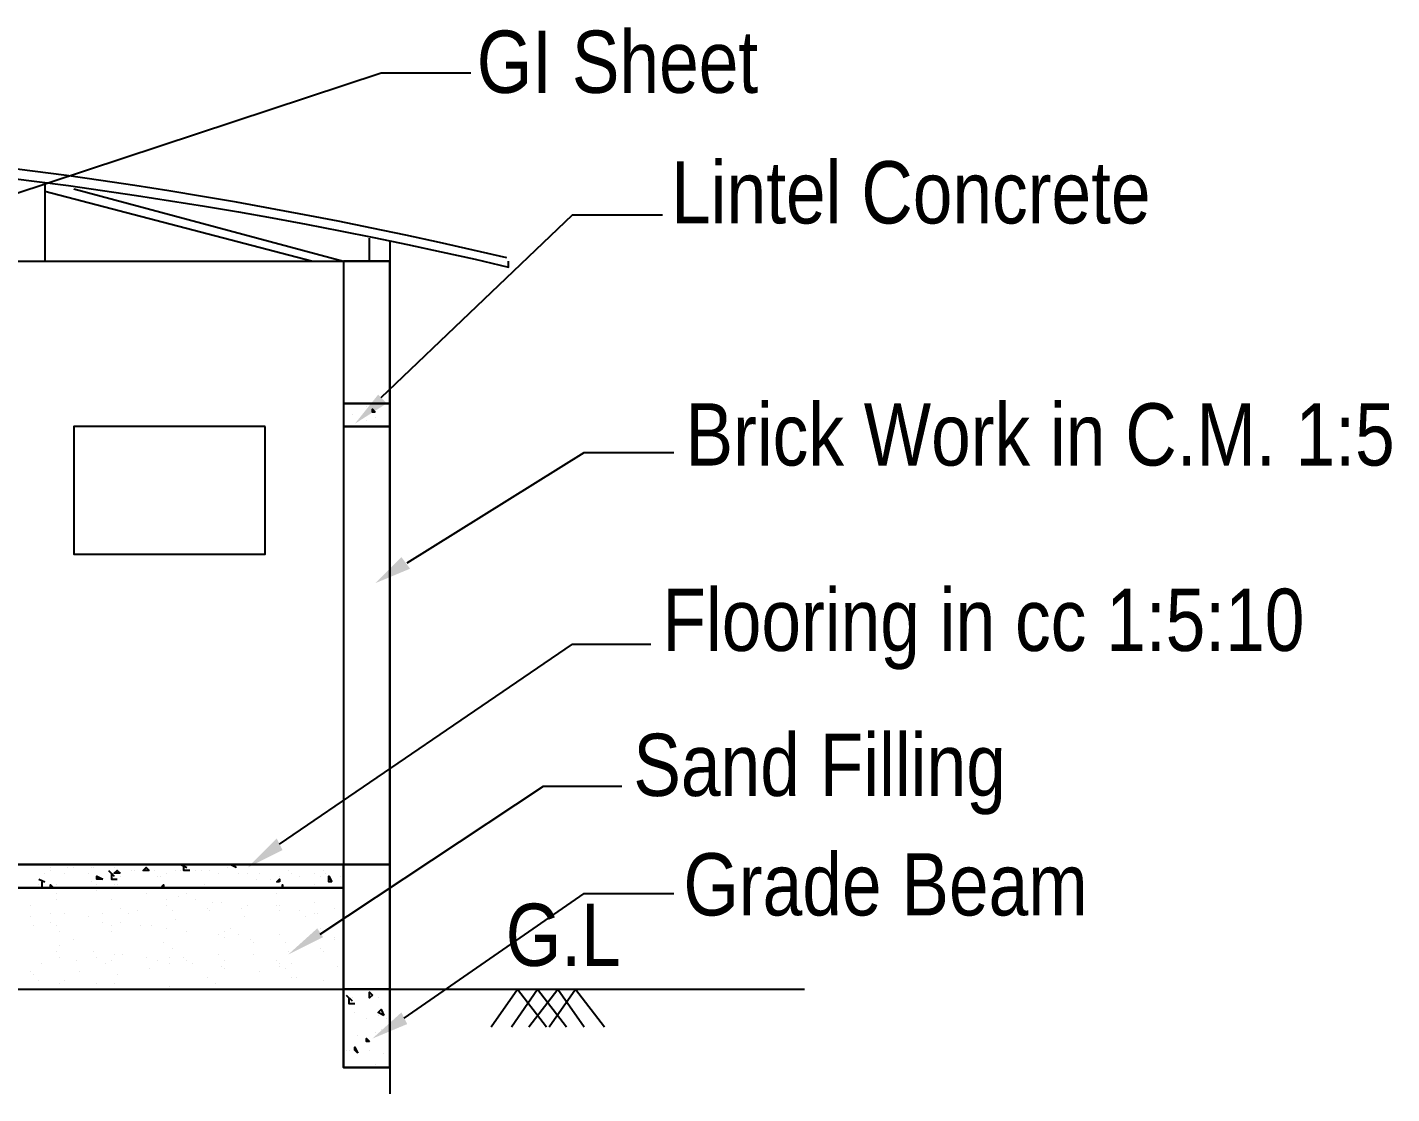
# Model space of a CAD drawing. Header units: metres. Extents: x -941 to 1333, y -28 to 1490.
# Drawn here: x 973.11 to 979.69, y 362.96 to 368.09 of the extents above; entities that cross this region are included whole.
import ezdxf

# ---------------------------------------------------------------- set-up
doc = ezdxf.new("R2010")
doc.units = ezdxf.units.M
doc.styles.add('style2A', font='swissc.ttf')

msp = doc.modelspace()

# ---------------------------------------------------------------- linework, layer by layer
at = {"lineweight": 25}
for points in [[(973.04461, 367.28917), (974.81962, 367.87618), (975.25288, 367.87618)], [(973.19835, 367.34508), (973.19835, 366.96772)], [(974.48418, 366.96772), (973.19835, 367.30315)], [(973.33812, 367.31713), (974.63792, 366.96772), (974.63792, 363.45964)], [(974.81962, 366.31083), (975.74206, 367.19134), (976.17533, 367.19134)], [(974.76371, 366.96772), (974.76371, 367.07953)], [(974.86155, 367.06555), (974.86155, 366.96772), (974.86155, 363.45964)], [(965.53929, 366.96772), (974.86155, 366.96772)], [(974.63792, 366.28287), (974.86155, 366.28287)], [(974.74973, 366.2689), (974.74973, 366.2689)], [(974.63792, 366.17106), (974.86155, 366.17106)], [(974.67985, 366.22697), (974.67985, 366.22697)], [(974.74973, 366.19902), (974.74973, 366.19902)], [(974.79166, 366.21299), (974.79166, 366.21299)], [(974.86155, 366.18504), (974.86155, 366.18504)], [(974.9454, 365.51417), (975.79796, 366.04528), (976.23123, 366.04528)], [(974.33044, 364.15846), (975.74206, 365.12283), (976.11942, 365.12283)], [(974.52611, 363.72519), (975.60229, 364.43799), (975.97966, 364.43799)], [(965.53929, 364.06063), (974.86155, 364.06063)], [(973.12847, 364.06063), (973.12847, 364.06063)], [(973.60367, 364.06063), (973.60367, 364.06063)], [(973.85524, 364.06063), (973.8832, 364.04665)], [(973.89717, 364.03267), (973.86922, 364.03267), (973.86922, 364.06063)], [(974.1767, 364.06063), (974.1767, 364.06063)], [(973.19835, 364.0187), (973.19835, 364.0187)], [(973.22631, 364.04665), (973.22631, 364.04665)], [(973.22631, 364.03267), (973.22631, 364.03267)], [(973.29619, 364.0187), (973.29619, 364.0187)], [(973.31016, 364.04665), (973.31016, 364.04665)], [(973.33812, 364.04665), (973.33812, 364.04665)], [(973.408, 364.0187), (973.408, 364.0187)], [(973.42198, 364.04665), (973.42198, 364.04665)], [(973.43595, 364.04665), (973.43595, 364.04665)], [(973.50583, 364.03267), (973.53379, 364.00472)], [(973.51981, 364.0187), (973.51981, 363.99074), (973.54776, 363.99074)], [(973.53379, 364.04665), (973.53379, 364.04665)], [(973.56174, 364.00472), (973.56174, 364.00472)], [(973.61765, 364.03267), (973.61765, 364.03267)], [(973.63162, 364.03267), (973.63162, 364.03267)], [(973.72946, 364.03267), (973.72946, 364.03267)], [(973.74343, 364.00472), (973.74343, 364.00472)], [(973.75741, 364.00472), (973.75741, 364.00472)], [(973.78536, 364.0187), (973.78536, 364.0187)], [(973.82729, 364.03267), (973.82729, 364.03267)], [(973.85524, 364.03267), (973.85524, 364.03267)], [(973.8832, 364.04665), (973.8832, 364.04665)], [(973.92513, 364.03267), (973.92513, 364.03267)], [(973.95308, 364.03267), (973.95308, 364.03267)], [(973.99501, 364.03267), (973.99501, 364.03267)], [(974.03694, 364.0187), (974.03694, 364.0187)], [(974.07887, 364.04665), (974.07887, 364.04665)], [(974.13477, 364.0187), (974.13477, 364.0187)], [(974.1767, 364.0187), (974.1767, 364.0187)], [(974.23261, 364.0187), (974.23261, 364.0187)], [(974.33044, 364.00472), (974.33044, 364.00472)], [(974.37237, 364.03267), (974.37237, 364.03267)], [(974.38635, 364.0187), (974.38635, 364.0187)], [(974.42828, 364.00472), (974.42828, 364.00472)], [(974.49816, 364.0187), (974.49816, 364.0187)], [(974.52611, 364.00472), (974.52611, 364.00472)], [(974.54009, 364.03267), (974.54009, 364.03267)], [(974.55406, 364.0187), (974.55406, 364.0187)], [(974.62395, 364.00472), (974.62395, 364.00472)], [(965.76291, 363.94882), (974.63792, 363.94882)], [(973.1704, 363.99074), (973.19835, 363.97677)], [(973.1704, 363.96279), (973.1704, 363.96279)], [(973.18438, 363.97677), (973.18438, 363.94882), (973.21233, 363.94882)], [(973.22631, 363.94882), (973.22631, 363.96279), (973.24028, 363.94882)], [(973.24028, 363.94882), (973.24028, 363.94882)], [(973.25426, 363.96279), (973.25426, 363.96279)], [(973.42198, 363.97677), (973.42198, 363.97677)], [(973.44993, 363.96279), (973.44993, 363.96279)], [(973.44993, 363.93484), (973.44993, 363.93484)], [(973.53379, 363.96279), (973.53379, 363.96279)], [(973.54776, 363.96279), (973.54776, 363.96279)], [(973.75741, 363.94882), (973.77139, 363.96279), (973.77139, 363.94882)], [(973.75741, 363.94882), (973.75741, 363.94882)], [(973.92513, 363.94882), (973.92513, 363.94882)], [(973.96706, 363.96279), (973.96706, 363.96279)], [(974.07887, 363.94882), (974.07887, 363.94882)], [(974.21863, 363.99074), (974.21863, 363.99074)], [(974.28851, 363.99074), (974.28851, 363.99074)], [(974.30249, 363.94882), (974.30249, 363.94882)], [(974.49816, 363.96279), (974.49816, 363.96279)], [(973.12847, 363.86496), (973.12847, 363.86496)], [(973.25426, 363.92086), (973.25426, 363.92086)], [(973.25426, 363.89291), (973.25426, 363.89291)], [(973.51981, 363.89291), (973.51981, 363.89291)], [(973.68753, 363.92086), (973.68753, 363.92086)], [(973.78536, 363.89291), (973.78536, 363.89291)], [(973.78536, 363.86496), (973.78536, 363.86496)], [(973.84127, 363.90689), (973.84127, 363.90689)], [(973.8832, 363.92086), (973.8832, 363.92086)], [(973.92513, 363.89291), (973.92513, 363.89291)], [(974.00898, 363.87893), (974.00898, 363.87893)], [(974.05091, 363.87893), (974.05091, 363.87893)], [(974.1767, 363.86496), (974.1767, 363.86496)], [(974.31647, 363.92086), (974.31647, 363.92086)], [(974.31647, 363.86496), (974.31647, 363.86496)], [(974.33044, 363.86496), (974.33044, 363.86496)], [(974.49816, 363.87893), (974.49816, 363.87893)], [(974.93143, 363.31988), (975.79796, 363.92086), (976.23123, 363.92086)], [(973.12847, 363.80905), (973.12847, 363.80905)], [(973.22631, 363.82303), (973.22631, 363.82303)], [(973.29619, 363.82303), (973.29619, 363.82303)], [(973.408, 363.80905), (973.408, 363.80905)], [(973.47788, 363.82303), (973.47788, 363.82303)], [(973.56174, 363.85098), (973.56174, 363.85098)], [(973.60367, 363.82303), (973.60367, 363.82303)], [(973.6456, 363.837), (973.6456, 363.837)], [(973.81332, 363.837), (973.81332, 363.837)], [(973.82729, 363.79507), (973.82729, 363.79507)], [(973.98103, 363.85098), (973.98103, 363.85098)], [(973.99501, 363.837), (973.99501, 363.837)], [(974.14875, 363.85098), (974.14875, 363.85098)], [(974.16273, 363.80905), (974.16273, 363.80905)], [(974.33044, 363.837), (974.33044, 363.837)], [(974.33044, 363.837), (974.33044, 363.837)], [(974.42828, 363.837), (974.42828, 363.837)], [(974.45623, 363.80905), (974.45623, 363.80905)], [(974.49816, 363.82303), (974.49816, 363.82303)], [(974.51214, 363.82303), (974.51214, 363.82303)], [(974.59599, 363.85098), (974.59599, 363.85098)], [(973.14245, 363.76712), (973.14245, 363.76712)], [(973.22631, 363.7811), (973.22631, 363.7811)], [(973.25426, 363.76712), (973.25426, 363.76712)], [(973.26824, 363.73917), (973.26824, 363.73917)], [(973.47788, 363.7811), (973.47788, 363.7811)], [(973.51981, 363.76712), (973.51981, 363.76712)], [(973.51981, 363.73917), (973.51981, 363.73917)], [(973.56174, 363.7811), (973.56174, 363.7811)], [(973.65957, 363.76712), (973.65957, 363.76712)], [(973.71548, 363.76712), (973.71548, 363.76712)], [(973.78536, 363.75315), (973.78536, 363.75315)], [(973.8832, 363.73917), (973.8832, 363.73917)], [(974.06489, 363.73917), (974.06489, 363.73917)], [(974.09284, 363.75315), (974.09284, 363.75315)], [(974.52611, 363.75315), (974.52611, 363.75315)], [(973.26824, 363.66929), (973.26824, 363.66929)], [(973.33812, 363.69724), (973.33812, 363.69724)], [(973.77139, 363.68326), (973.77139, 363.68326)], [(974.03694, 363.72519), (974.03694, 363.72519)], [(974.06489, 363.71122), (974.06489, 363.71122)], [(974.13477, 363.72519), (974.13477, 363.72519)], [(974.19068, 363.69724), (974.19068, 363.69724)], [(974.20465, 363.68326), (974.20465, 363.68326)], [(974.33044, 363.72519), (974.33044, 363.72519)], [(974.35839, 363.68326), (974.35839, 363.68326)], [(974.59599, 363.71122), (974.59599, 363.71122)], [(974.59599, 363.69724), (974.59599, 363.69724)], [(974.63792, 363.66929), (974.63792, 363.66929)], [(973.25426, 363.64133), (973.25426, 363.64133)], [(973.26824, 363.61338), (973.26824, 363.61338)], [(973.35209, 363.59941), (973.35209, 363.59941)], [(973.43595, 363.64133), (973.43595, 363.64133)], [(973.44993, 363.61338), (973.44993, 363.61338)], [(973.51981, 363.59941), (973.51981, 363.59941)], [(973.53379, 363.62736), (973.53379, 363.62736)], [(973.57572, 363.62736), (973.57572, 363.62736)], [(973.68753, 363.61338), (973.68753, 363.61338)], [(973.74343, 363.59941), (973.74343, 363.59941)], [(973.79934, 363.61338), (973.79934, 363.61338)], [(973.81332, 363.65531), (973.81332, 363.65531)], [(973.86922, 363.61338), (973.86922, 363.61338)], [(973.8832, 363.59941), (973.8832, 363.59941)], [(974.03694, 363.62736), (974.03694, 363.62736)], [(974.06489, 363.59941), (974.06489, 363.59941)], [(974.20465, 363.62736), (974.20465, 363.62736)], [(974.31647, 363.59941), (974.31647, 363.59941)], [(974.37237, 363.64133), (974.37237, 363.64133)], [(974.52611, 363.65531), (974.52611, 363.65531)], [(974.54009, 363.64133), (974.54009, 363.64133)], [(973.12847, 363.5435), (973.12847, 363.5435)], [(973.18438, 363.58543), (973.18438, 363.58543)], [(973.36607, 363.5435), (973.36607, 363.5435)], [(973.49186, 363.58543), (973.49186, 363.58543)], [(973.7015, 363.55748), (973.7015, 363.55748)], [(973.79934, 363.58543), (973.79934, 363.58543)], [(973.91115, 363.58543), (973.91115, 363.58543)], [(974.05091, 363.57145), (974.05091, 363.57145)], [(974.06489, 363.55748), (974.06489, 363.55748)], [(974.23261, 363.5435), (974.23261, 363.5435)], [(974.33044, 363.58543), (974.33044, 363.58543)], [(974.33044, 363.57145), (974.33044, 363.57145)], [(974.35839, 363.55748), (974.35839, 363.55748)], [(974.38635, 363.58543), (974.38635, 363.58543)], [(974.60997, 363.57145), (974.60997, 363.57145)], [(973.14245, 363.52952), (973.14245, 363.52952)], [(973.1704, 363.50157), (973.1704, 363.50157)], [(973.26824, 363.48759), (973.26824, 363.48759)], [(973.29619, 363.50157), (973.29619, 363.50157)], [(973.44993, 363.48759), (973.44993, 363.48759)], [(973.53379, 363.48759), (973.53379, 363.48759)], [(973.54776, 363.52952), (973.54776, 363.52952)], [(973.79934, 363.47362), (973.79934, 363.47362)], [(973.98103, 363.51555), (973.98103, 363.51555)], [(974.02296, 363.48759), (974.02296, 363.48759)], [(974.38635, 363.51555), (974.38635, 363.51555)], [(974.4143, 363.51555), (974.4143, 363.51555)], [(974.54009, 363.50157), (974.54009, 363.50157)], [(964.33732, 363.45964), (976.86017, 363.45964)], [(973.53379, 363.45964), (973.53379, 363.45964)], [(973.61765, 363.45964), (973.61765, 363.45964)], [(974.07887, 363.45964), (974.07887, 363.45964)], [(974.6519, 363.43169), (974.67985, 363.40374)], [(974.69383, 363.38976), (974.66588, 363.38976), (974.66588, 363.41771)], [(974.67985, 363.41771), (974.67985, 363.41771)], [(974.80564, 363.41771), (974.80564, 363.41771)], [(975.35072, 363.27795), (975.47651, 363.45964), (975.61627, 363.27795)], [(975.44855, 363.27795), (975.57434, 363.45964), (975.71411, 363.27795)], [(975.53241, 363.27795), (975.67218, 363.45964), (975.79796, 363.27795)], [(975.63025, 363.27795), (975.75603, 363.45964), (975.8958, 363.27795)], [(974.69383, 363.34783), (974.69383, 363.34783)], [(974.63792, 363.33385), (974.63792, 363.33385)], [(974.63792, 363.3059), (974.63792, 363.3059)], [(974.74973, 363.31988), (974.74973, 363.31988)], [(974.80564, 363.33385), (974.80564, 363.33385)], [(974.80564, 363.33385), (974.80564, 363.33385)], [(974.84757, 363.31988), (974.84757, 363.31988)], [(974.7078, 363.23602), (974.7078, 363.23602)], [(974.79166, 363.25), (974.79166, 363.25)], [(974.81962, 363.26397), (974.81962, 363.26397)], [(974.6519, 363.16614), (974.6519, 363.16614)], [(974.66588, 363.16614), (974.66588, 363.16614)], [(974.76371, 363.16614), (974.76371, 363.16614)], [(974.83359, 363.15216), (974.83359, 363.15216)], [(974.83359, 363.15216), (974.83359, 363.15216)], [(974.86155, 363.16614), (974.86155, 363.16614)], [(974.79166, 363.09625), (974.79166, 363.09625)], [(974.86155, 363.08228), (974.86155, 362.95649)]]:
    msp.add_lwpolyline(points, dxfattribs=at)
msp.add_lwpolyline([(964.92418, 366.92094, -0.1163848), (975.43458, 366.93976), (975.43458, 366.96772)], format="xyb", dxfattribs=at)
for points in [[(974.86155, 366.96772), (974.63792, 366.96772), (974.63792, 366.28287), (974.86155, 366.28287)], [(974.86155, 366.28287), (974.63792, 366.28287), (974.63792, 366.17106), (974.86155, 366.17106)], [(974.79166, 366.24094), (974.77769, 366.24094), (974.77769, 366.25492)], [(974.26056, 366.17106), (973.33812, 366.17106), (973.33812, 365.5561), (974.26056, 365.5561)], [(974.86155, 366.17106), (974.63792, 366.17106), (974.63792, 364.06063), (974.86155, 364.06063)], [(974.63792, 364.06063), (965.76291, 364.06063), (965.76291, 363.94882), (974.63792, 363.94882)], [(974.1208, 364.04665), (974.09284, 364.06063), (974.10682, 364.06063)], [(974.86155, 364.06063), (974.63792, 364.06063), (974.63792, 363.94882), (974.63792, 363.45964), (974.86155, 363.45964)], [(973.47788, 363.99074), (973.44993, 363.99074), (973.44993, 364.00472)], [(973.56174, 364.0187), (973.53379, 364.0187), (973.54776, 364.03267)], [(973.7015, 364.03267), (973.67355, 364.03267), (973.68753, 364.04665)], [(974.58202, 363.97677), (974.56804, 363.97677), (974.56804, 364.00472)], [(974.63792, 363.94882), (965.76291, 363.94882), (965.76291, 363.45964), (974.63792, 363.45964)], [(974.33044, 363.97677), (974.31647, 363.97677), (974.33044, 363.99074)], [(974.34442, 363.94882), (974.34442, 363.96279)], [(974.86155, 363.45964), (974.86155, 363.08228), (974.63792, 363.08228), (974.63792, 363.45964)], [(974.86155, 363.45964), (974.63792, 363.45964), (974.63792, 363.08228), (974.86155, 363.08228)], [(974.77769, 363.43169), (974.76371, 363.41771), (974.76371, 363.44566)], [(974.83359, 363.33385), (974.80564, 363.34783), (974.81962, 363.36181)], [(974.76371, 363.20807), (974.74973, 363.20807), (974.74973, 363.22204)], [(974.7078, 363.15216), (974.69383, 363.16614), (974.69383, 363.18011)]]:
    msp.add_lwpolyline(points, close=True, dxfattribs=at)
msp.add_arc((970.15849, 344.65438), 22.94227, 76.728525, 103.211056, dxfattribs=at)
for points in [[(974.84757, 366.28287), (974.69383, 366.18504), (974.80564, 366.3248)], [(974.95938, 365.48622), (974.79166, 365.41634), (974.91745, 365.54212)], [(974.34442, 364.13051), (974.1767, 364.04665), (974.31647, 364.18641)], [(974.54009, 363.71122), (974.37237, 363.62736), (974.51214, 363.75315)], [(974.9454, 363.29192), (974.77769, 363.22204), (974.91745, 363.34783)]]:
    msp.add_solid(points)

# ---------------------------------------------------------------- texts
at = {"char_height": 0.3, "attachment_point": 7, "style": 'style2A'}
for s, insert in [('GI Sheet', (975.28084, 367.77464)), ('Lintel Concrete', (976.21726, 367.14539)), ('Brick Work in C.M. 1:5', (976.28714, 365.97894)), ('Flooring in cc 1:5:10', (976.17533, 364.9994)), ('Sand Filling', (976.03556, 364.30058)), ('Grade Beam', (976.27679, 363.81109)), ('G.L', (975.4206, 363.56796))]:
    msp.add_mtext(s, dxfattribs=dict(at, insert=insert))

doc.saveas('drawing.dxf')
